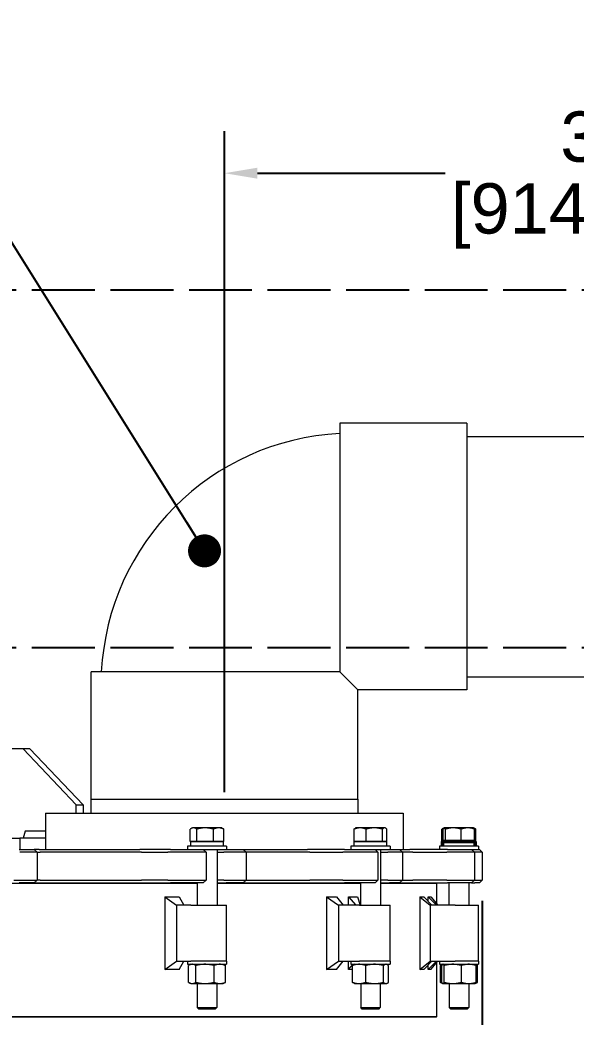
# Model space of a CAD drawing. Header units: inches. Extents: x 19 to 503, y 7 to 322.
# Drawn here: x 109.83 to 134.71, y 124.9 to 169.51 of the extents above; entities that cross this region are included whole.
import ezdxf

# ---------------------------------------------------------------- set-up
doc = ezdxf.new("R2010")
doc.units = ezdxf.units.IN
doc.header["$LTSCALE"] = 15
doc.header["$MEASUREMENT"] = 0
doc.linetypes.add('DASHED_SPACE', pattern=[0.2067, 0.1654, -0.0413])
for name, color, linetype, lineweight in [('Dimension (ANSI)', 7, 'Continuous', 25), ('Sketch Geometry (ANSI)', 7, 'Continuous', 25), ('Symbol (ANSI)', 7, 'Continuous', 25), ('Visible (ANSI)', 7, 'Continuous', 50)]:
    doc.layers.add(name, color=color, linetype=linetype, lineweight=lineweight)
doc.styles.add('MEMCOR Medium', font='arial.ttf')
doc.dimstyles.new('Default (ANSI)', dxfattribs={"dimscale": 15, "dimtxt": 0.15, "dimasz": 0.098425, "dimexe": 0.125, "dimexo": 0.0625, "dimgap": 0.031496, "dimtad": 0, "dimtih": 1, "dimtoh": 1, "dimdec": 4, "dimrnd": 1e-08, "dimzin": 3, "dimdsep": 46, "dimlunit": 5, "dimtxsty": 'MEMCOR Medium', "dimcen": 0.09, "dimdle": 0.393701, "dimclrd": 256, "dimclre": 256, "dimclrt": 256, "dimadec": 0, "dimazin": 1, "dimtfac": 0.8, "dimtofl": 0, "dimtmove": 0, "dimatfit": 3, "dimfxl": 1, "dimfrac": 1, "dimtolj": 1, "dimtzin": 4, "dimlwd": -1, "dimlwe": -1, "dimarcsym": 0})
doc.dimstyles.new('Default (ANSI)$7', dxfattribs={"dimscale": 15, "dimtxt": 0.15, "dimasz": 0.098425, "dimexe": 0.125, "dimexo": 0.0625, "dimgap": 0.031496, "dimtad": 0, "dimtih": 1, "dimtoh": 1, "dimdec": 4, "dimrnd": 1e-08, "dimzin": 3, "dimdsep": 46, "dimlunit": 5, "dimtxsty": 'MEMCOR Medium', "dimcen": 0.09, "dimdle": 0.393701, "dimclrd": 256, "dimclre": 256, "dimclrt": 256, "dimadec": 0, "dimazin": 1, "dimtfac": 0.8, "dimtofl": 0, "dimtmove": 0, "dimatfit": 3, "dimfxl": 1, "dimfrac": 1, "dimtolj": 1, "dimtzin": 4, "dimlwd": -1, "dimlwe": -1, "dimarcsym": 0})

# ---------------------------------------------------------------- blocks, each defined once
blk = doc.blocks.new('*D19')
at = {"layer": 'Defpoints', "color": 0, "transparency": 16777216}
for p in [(76.442, 131.031), (130.511, 131.031), (130.511, 122.723)]:
    blk.add_point(p, dxfattribs=at)
at = {"layer": 'Dimension (ANSI)', "transparency": 16777216}
for p, q in [((76.442, 130.093), (76.442, 120.848)), ((130.511, 130.093), (130.511, 120.848)), ((76.442, 122.723), (68.227, 122.723)), ((129.035, 122.723), (77.918, 122.723))]:
    blk.add_line(p, q, dxfattribs=at)
for points in [[(77.918, 122.969), (77.918, 122.477), (76.442, 122.723)], [(129.035, 122.969), (129.035, 122.477), (130.511, 122.723)]]:
    blk.add_solid(points, dxfattribs=at)
at = {"layer": 'Dimension (ANSI)', "transparency": 16777216, "char_height": 2.25, "attachment_point": 5, "style": 'MEMCOR Medium'}
for s, insert in [('\\A1; 54{\\H0.8x;\\S1#16;} in', (59.228, 125.038)), ('\\A1;[1373.4 mm]', (59.228, 120.809))]:
    blk.add_mtext(s, dxfattribs=dict(at, insert=insert))
blk = doc.blocks.new('*D21')
at = {"layer": 'Defpoints', "color": 0, "transparency": 16777216}
for p in [(154.977, 162.65), (154.977, 153.501), (118.976, 134.026)]:
    blk.add_point(p, dxfattribs=at)
at = {"layer": 'Dimension (ANSI)', "transparency": 16777216}
for p, q in [((118.976, 134.963), (118.976, 164.525)), ((154.977, 154.438), (154.977, 164.525)), ((120.453, 162.65), (128.852, 162.65)), ((153.5, 162.65), (145.101, 162.65))]:
    blk.add_line(p, q, dxfattribs=at)
for points in [[(120.453, 162.896), (120.453, 162.404), (118.976, 162.65)], [(153.5, 162.896), (153.5, 162.404), (154.977, 162.65)]]:
    blk.add_solid(points, dxfattribs=at)
at = {"layer": 'Dimension (ANSI)', "transparency": 16777216, "char_height": 2.25, "attachment_point": 5, "style": 'MEMCOR Medium'}
for s, insert in [('\\A1; 36 in', (136.977, 164.272)), ('\\A1;[914.4 mm]', (136.977, 160.736))]:
    blk.add_mtext(s, dxfattribs=dict(at, insert=insert))

msp = doc.modelspace()

# ---------------------------------------------------------------- linework, layer by layer
at = {"layer": 'Sketch Geometry (ANSI)', "linetype": 'DASHED_SPACE', "ltscale": 1.133667}
for p, q in [((137.78205, 157.41594), (25.30415, 157.41594)), ((137.78205, 141.41594), (25.30415, 141.41594))]:
    msp.add_line(p, q, dxfattribs=at)
at = {"layer": 'Visible (ANSI)', "linetype": 'Continuous', "lineweight": 18}
for p, q in [((124.13341, 151.46894), (124.13341, 140.34394)), ((129.82641, 151.46894), (124.13341, 151.46894)), ((129.82641, 151.46894), (129.82641, 139.53294)), ((129.82641, 150.87594), (149.28916, 150.87594)), ((124.13341, 140.34394), (113.00841, 140.34394)), ((113.00841, 134.65094), (113.00841, 140.34394)), ((124.13341, 140.34394), (124.94441, 139.53294)), ((129.82641, 140.12594), (149.28916, 140.12594)), ((129.82641, 139.53294), (124.94441, 139.53294)), ((124.94441, 134.65094), (124.94441, 139.53294)), ((109.96824, 136.90094), (108.24895, 136.90094)), ((110.27726, 136.90094), (109.96824, 136.90094)), ((109.96824, 136.90094), (112.34588, 134.40094)), ((112.6549, 134.40094), (110.27726, 136.90094)), ((112.34588, 134.40094), (112.6549, 134.40094)), ((112.34588, 134.02594), (112.34588, 134.40094)), ((112.6549, 134.40094), (112.6549, 134.02594)), ((113.00741, 134.65094), (124.94541, 134.65094)), ((113.00741, 134.65094), (113.00741, 134.02594)), ((124.94541, 134.65094), (124.94541, 134.02594)), ((110.97641, 134.02594), (126.97641, 134.02594)), ((110.97641, 134.02594), (110.97641, 132.40094)), ((126.97641, 134.02594), (126.97641, 132.40094)), ((110.06335, 133.21344), (109.96678, 132.90094)), ((110.97641, 133.21344), (110.06335, 133.21344)), ((117.44869, 132.76057), (117.44869, 133.30598)), ((117.5437, 133.36457), (117.48965, 133.33336)), ((117.59363, 133.36457), (117.5437, 133.36457)), ((118.11407, 133.36457), (117.59363, 133.36457)), ((117.73857, 132.76057), (117.73857, 133.30598)), ((118.72014, 133.36457), (118.11407, 133.36457)), ((118.48957, 132.76057), (118.48957, 133.30598)), ((118.8557, 133.36457), (118.72014, 133.36457)), ((118.8557, 133.36457), (118.90975, 133.33336)), ((118.9507, 132.76057), (118.9507, 133.30598)), ((124.77969, 132.76057), (124.77969, 133.30598)), ((124.85537, 133.36457), (124.83223, 133.35121)), ((125.0475, 133.36457), (124.85537, 133.36457)), ((125.68115, 133.36457), (125.0475, 133.36457)), ((125.31532, 132.76057), (125.31532, 133.30598)), ((126.14501, 133.36457), (125.68115, 133.36457)), ((126.04699, 132.76057), (126.04699, 133.30598)), ((126.16737, 133.36457), (126.14501, 133.36457)), ((126.16737, 133.36457), (126.19051, 133.35121)), ((126.24304, 132.76057), (126.24304, 133.30598)), ((128.80675, 133.3613), (128.71093, 133.30598)), ((128.71093, 132.76057), (128.71093, 133.30598)), ((128.76859, 132.76057), (128.76859, 133.30598)), ((128.81241, 133.36457), (128.80675, 133.3613)), ((128.81803, 133.36457), (128.81241, 133.36457)), ((129.21737, 133.36457), (128.81803, 133.36457)), ((128.86746, 132.76057), (128.86746, 133.30598)), ((129.86776, 133.36457), (129.21737, 133.36457)), ((129.56729, 132.76057), (129.56729, 133.30598)), ((130.12441, 133.36457), (129.86776, 133.36457)), ((130.12441, 133.36457), (130.13007, 133.3613)), ((130.13007, 133.3613), (130.2259, 133.30598)), ((130.16824, 132.76057), (130.16824, 133.30598)), ((130.2259, 132.76057), (130.2259, 133.30598)), ((109.30254, 132.90094), (109.83159, 132.90094)), ((110.97641, 132.90094), (109.83159, 132.90094)), ((109.83159, 132.90094), (109.83159, 132.40094)), ((119.0747, 132.54156), (117.3247, 132.54156)), ((117.3247, 132.54156), (117.3247, 132.40094)), ((117.59363, 132.76057), (117.44869, 132.76057)), ((117.4702, 132.76056), (118.9292, 132.76056)), ((117.4702, 132.54156), (117.4702, 132.76056)), ((117.5437, 132.76057), (117.5437, 132.76056)), ((117.73857, 132.76057), (117.59363, 132.76057)), ((118.11407, 132.76057), (117.73857, 132.76057)), ((118.48957, 132.76057), (118.11407, 132.76057)), ((118.72014, 132.76057), (118.48957, 132.76057)), ((118.9507, 132.76057), (118.72014, 132.76057)), ((118.8557, 132.76057), (118.8557, 132.76056)), ((118.9292, 132.54156), (118.9292, 132.76056)), ((119.0747, 132.54156), (119.0747, 132.40094)), ((126.38637, 132.54156), (124.63637, 132.54156)), ((124.63637, 132.54156), (124.63637, 132.40094)), ((125.0475, 132.76057), (124.77969, 132.76057)), ((124.78187, 132.76056), (126.24087, 132.76056)), ((124.78187, 132.54156), (124.78187, 132.76056)), ((124.85537, 132.76057), (124.85537, 132.76056)), ((125.31532, 132.76057), (125.0475, 132.76057)), ((125.68115, 132.76057), (125.31532, 132.76057)), ((126.04699, 132.76057), (125.68115, 132.76057)), ((126.14501, 132.76057), (126.04699, 132.76057)), ((126.24304, 132.76057), (126.14501, 132.76057)), ((126.16737, 132.76057), (126.16737, 132.76056)), ((126.24087, 132.54156), (126.24087, 132.76056)), ((126.38637, 132.54156), (126.38637, 132.40094)), ((130.34341, 132.54156), (128.59341, 132.54156)), ((128.59341, 132.54156), (128.59341, 132.40094)), ((128.76859, 132.76057), (128.71093, 132.76057)), ((128.81803, 132.76057), (128.76859, 132.76057)), ((128.81241, 132.76057), (128.81241, 132.76056)), ((128.86746, 132.76057), (128.81803, 132.76057)), ((129.21737, 132.76057), (128.86746, 132.76057)), ((129.56729, 132.76057), (129.21737, 132.76057)), ((129.86776, 132.76057), (129.56729, 132.76057)), ((130.16824, 132.76057), (129.86776, 132.76057)), ((130.12441, 132.76057), (130.12441, 132.76056)), ((130.2259, 132.76057), (130.16824, 132.76057)), ((130.34341, 132.54156), (130.34341, 132.40094)), ((109.79902, 132.40094), (110.46705, 132.40094)), ((110.59705, 132.27094), (109.8292, 132.27094)), ((110.69631, 132.40094), (110.46705, 132.40094)), ((110.46705, 132.40094), (110.59705, 132.27094)), ((110.59705, 132.27094), (110.73405, 132.27094)), ((110.59705, 132.27094), (110.59705, 131.03094)), ((110.69631, 132.40094), (115.19956, 132.40094)), ((115.26084, 132.27094), (110.73405, 132.27094)), ((116.02035, 132.40094), (115.19956, 132.40094)), ((115.26084, 132.27094), (115.91226, 132.27094)), ((115.91226, 132.27094), (116.45054, 132.27094)), ((116.55863, 132.40094), (116.02035, 132.40094)), ((117.80564, 132.27094), (116.45054, 132.27094)), ((116.55863, 132.40094), (117.73757, 132.40094)), ((117.73757, 132.40094), (117.97521, 132.40094)), ((118.04442, 132.27094), (117.80564, 132.27094)), ((117.97521, 132.40094), (118.03133, 132.40094)), ((118.03133, 132.40094), (118.16133, 132.27094)), ((118.03133, 132.40094), (119.06089, 132.40094)), ((118.16133, 132.27094), (118.04442, 132.27094)), ((118.16133, 132.27094), (118.16133, 131.03094)), ((118.6472, 132.40094), (118.6472, 129.90094)), ((118.6472, 132.27094), (118.95066, 132.27094)), ((119.30312, 132.27094), (118.95066, 132.27094)), ((119.06089, 132.40094), (119.22793, 132.40094)), ((119.22793, 132.40094), (119.45538, 132.40094)), ((119.53165, 132.27094), (119.30312, 132.27094)), ((119.45538, 132.40094), (119.81495, 132.40094)), ((119.94495, 132.27094), (119.53165, 132.27094)), ((119.81495, 132.40094), (122.70083, 132.40094)), ((119.81495, 132.40094), (119.94495, 132.27094)), ((122.80132, 132.27094), (119.94495, 132.27094)), ((119.94495, 132.27094), (119.94495, 131.03094)), ((123.53782, 132.40094), (122.70083, 132.40094)), ((122.80132, 132.27094), (123.4656, 132.27094)), ((123.4656, 132.27094), (124.27119, 132.27094)), ((124.34341, 132.40094), (123.53782, 132.40094)), ((125.63656, 132.27094), (124.27119, 132.27094)), ((124.34341, 132.40094), (125.53128, 132.40094)), ((125.53128, 132.40094), (125.6943, 132.40094)), ((125.80035, 132.27094), (125.63656, 132.27094)), ((125.6943, 132.40094), (125.7164, 132.40094)), ((125.7164, 132.40094), (125.8464, 132.27094)), ((125.7164, 132.40094), (126.38637, 132.40094)), ((125.8464, 132.27094), (125.80035, 132.27094)), ((125.8464, 132.27094), (125.8464, 131.03094)), ((125.95887, 132.40094), (125.95887, 129.90094)), ((125.95887, 132.27094), (126.29086, 132.27094)), ((126.64139, 132.27094), (126.29086, 132.27094)), ((126.38637, 132.40094), (126.53134, 132.40094)), ((126.53134, 132.40094), (126.67909, 132.40094)), ((126.78984, 132.27094), (126.64139, 132.27094)), ((126.67909, 132.40094), (126.8079, 132.40094)), ((126.9379, 132.27094), (126.78984, 132.27094)), ((126.8079, 132.40094), (127.27535, 132.40094)), ((126.8079, 132.40094), (126.9379, 132.27094)), ((127.39975, 132.27094), (126.9379, 132.27094)), ((126.9379, 132.27094), (126.9379, 131.03094)), ((128.00113, 132.40094), (127.27535, 132.40094)), ((127.39975, 132.27094), (127.97577, 132.27094)), ((127.97577, 132.27094), (128.92602, 132.27094)), ((128.95138, 132.40094), (128.00113, 132.40094)), ((130.09379, 132.27094), (128.92602, 132.27094)), ((128.95138, 132.40094), (129.96734, 132.40094)), ((129.96734, 132.40094), (130.03091, 132.40094)), ((130.03091, 132.40094), (130.03391, 132.40094)), ((130.03391, 132.40094), (130.16391, 132.27094)), ((130.03391, 132.40094), (130.34341, 132.40094)), ((130.15766, 132.27094), (130.09379, 132.27094)), ((130.16391, 132.27094), (130.15766, 132.27094)), ((130.45299, 132.27094), (130.16391, 132.27094)), ((130.16391, 132.27094), (130.16391, 131.03094)), ((130.34341, 132.40094), (130.3704, 132.40094)), ((130.3704, 132.40094), (130.38129, 132.40094)), ((130.38129, 132.40094), (130.51129, 132.27094)), ((130.49877, 132.27094), (130.45299, 132.27094)), ((130.51129, 132.27094), (130.49877, 132.27094)), ((130.51129, 132.27094), (130.51129, 131.03094)), ((117.7522, 130.86969), (109.09404, 130.86969)), ((109.55538, 131.03094), (109.8292, 131.03094)), ((110.46705, 130.90094), (109.79902, 130.90094)), ((109.8292, 131.03094), (110.59705, 131.03094)), ((110.46705, 130.90094), (110.59705, 131.03094)), ((110.46705, 130.90094), (115.5428, 130.90094)), ((110.73405, 131.03094), (110.59705, 131.03094)), ((110.73405, 131.03094), (115.26084, 131.03094)), ((115.91226, 131.03094), (115.26084, 131.03094)), ((115.5428, 130.90094), (116.02035, 130.90094)), ((116.45054, 131.03094), (115.91226, 131.03094)), ((116.02035, 130.90094), (116.55863, 130.90094)), ((116.45054, 131.03094), (117.80564, 131.03094)), ((117.73757, 130.90094), (116.55863, 130.90094)), ((117.97521, 130.90094), (117.73757, 130.90094)), ((117.7522, 130.90094), (117.7522, 129.90094)), ((117.80564, 131.03094), (118.04442, 131.03094)), ((118.03133, 130.90094), (117.97521, 130.90094)), ((118.03133, 130.90094), (118.16133, 131.03094)), ((118.04442, 131.03094), (118.16133, 131.03094)), ((118.95066, 131.03094), (118.6472, 131.03094)), ((118.6472, 130.90094), (119.05876, 130.90094)), ((125.06387, 130.86969), (118.6472, 130.86969)), ((118.95066, 131.03094), (119.30312, 131.03094)), ((119.22793, 130.90094), (119.05876, 130.90094)), ((119.45538, 130.90094), (119.22793, 130.90094)), ((119.30312, 131.03094), (119.53165, 131.03094)), ((119.81495, 130.90094), (119.45538, 130.90094)), ((119.53165, 131.03094), (119.94495, 131.03094)), ((119.81495, 130.90094), (119.94495, 131.03094)), ((119.81495, 130.90094), (122.99013, 130.90094)), ((119.94495, 131.03094), (122.80132, 131.03094)), ((123.4656, 131.03094), (122.80132, 131.03094)), ((122.99013, 130.90094), (123.53782, 130.90094)), ((124.27119, 131.03094), (123.4656, 131.03094)), ((123.53782, 130.90094), (124.34341, 130.90094)), ((124.27119, 131.03094), (125.63656, 131.03094)), ((125.53128, 130.90094), (124.34341, 130.90094)), ((125.06387, 130.90094), (125.06387, 129.90094)), ((125.6943, 130.90094), (125.53128, 130.90094)), ((125.63656, 131.03094), (125.80035, 131.03094)), ((125.7164, 130.90094), (125.6943, 130.90094)), ((125.7164, 130.90094), (125.8464, 131.03094)), ((125.80035, 131.03094), (125.8464, 131.03094)), ((126.29086, 131.03094), (125.95887, 131.03094)), ((125.95887, 130.90094), (126.36309, 130.90094)), ((128.47762, 130.86969), (125.95887, 130.86969)), ((126.29086, 131.03094), (126.64139, 131.03094)), ((126.53134, 130.90094), (126.36309, 130.90094)), ((126.67909, 130.90094), (126.53134, 130.90094)), ((126.64139, 131.03094), (126.78984, 131.03094)), ((126.8079, 130.90094), (126.67909, 130.90094)), ((126.78984, 131.03094), (126.9379, 131.03094)), ((126.8079, 130.90094), (126.9379, 131.03094)), ((126.8079, 130.90094), (127.46667, 130.90094)), ((126.9379, 131.03094), (127.39975, 131.03094)), ((127.97577, 131.03094), (127.39975, 131.03094)), ((127.46667, 130.90094), (128.00113, 130.90094)), ((128.92602, 131.03094), (127.97577, 131.03094)), ((128.00113, 130.90094), (128.95138, 130.90094)), ((128.47762, 129.9531), (128.47762, 130.86969)), ((128.92602, 131.03094), (130.09379, 131.03094)), ((129.96734, 130.90094), (128.95138, 130.90094)), ((129.02091, 130.90094), (129.02091, 129.90094)), ((129.91591, 130.90094), (129.91591, 129.90094)), ((130.03091, 130.90094), (129.96734, 130.90094)), ((130.03391, 130.90094), (130.03091, 130.90094)), ((130.03391, 130.90094), (130.16391, 131.03094)), ((130.03391, 130.90094), (130.18313, 130.90094)), ((130.09379, 131.03094), (130.15766, 131.03094)), ((130.15766, 131.03094), (130.16391, 131.03094)), ((130.16391, 131.03094), (130.45299, 131.03094)), ((130.32484, 130.90094), (130.18313, 130.90094)), ((130.3704, 130.90094), (130.32484, 130.90094)), ((130.38129, 130.90094), (130.3704, 130.90094)), ((130.38129, 130.90094), (130.51129, 131.03094)), ((130.45299, 131.03094), (130.49877, 131.03094)), ((130.49877, 131.03094), (130.51129, 131.03094)), ((116.30976, 130.27579), (116.30976, 127.02609)), ((116.30976, 130.27579), (116.95405, 130.27579)), ((116.30976, 130.27579), (116.83869, 129.90094)), ((116.95405, 130.27579), (117.15614, 129.90094)), ((123.54379, 130.27579), (123.54379, 127.02609)), ((123.54379, 130.27579), (123.98645, 130.27579)), ((123.54379, 130.27579), (124.07719, 129.90094)), ((123.98645, 130.27579), (124.29398, 129.90094)), ((124.53381, 130.27579), (124.84955, 129.90094)), ((124.53381, 129.90094), (124.53381, 130.27579)), ((124.53381, 130.27579), (124.93255, 130.27579)), ((124.93255, 130.27579), (125.04944, 129.90094)), ((127.72274, 130.27579), (127.72274, 127.02609)), ((127.72274, 130.27579), (127.89637, 130.27579)), ((127.72274, 130.27579), (128.1794, 129.90094)), ((127.89637, 130.27579), (128.26253, 129.90094)), ((128.08858, 130.27579), (128.45762, 129.90094)), ((128.08858, 130.07902), (128.08858, 130.27579)), ((128.08858, 130.27579), (128.21041, 130.27579)), ((128.21041, 130.27579), (128.52081, 129.90094)), ((117.47216, 129.90094), (116.83869, 129.90094)), ((116.83869, 129.90094), (116.83869, 127.40094)), ((117.47216, 129.90094), (119.0747, 129.90094)), ((119.0747, 127.40094), (119.0747, 129.90094)), ((125.02524, 129.90094), (124.07719, 129.90094)), ((124.07719, 129.90094), (124.07719, 127.40094)), ((125.02524, 129.90094), (126.38637, 129.90094)), ((126.38637, 127.40094), (126.38637, 129.90094)), ((129.29771, 129.90094), (128.1794, 129.90094)), ((128.1794, 129.90094), (128.1794, 127.40094)), ((129.29771, 129.90094), (130.34341, 129.90094)), ((130.34341, 127.40094), (130.34341, 129.90094)), ((116.30976, 127.02609), (116.83869, 127.40094)), ((116.83869, 127.40094), (117.47216, 127.40094)), ((116.95405, 127.02609), (117.15614, 127.40094)), ((117.3247, 127.40094), (117.3247, 127.26031)), ((117.3247, 127.26031), (119.0747, 127.26031)), ((117.37657, 126.45318), (117.37657, 127.20845)), ((117.4807, 127.26031), (117.42146, 127.23269)), ((119.0747, 127.40094), (117.47216, 127.40094)), ((119.0747, 127.40094), (117.47216, 127.40094)), ((117.69428, 126.45318), (117.69428, 127.20845)), ((118.51741, 126.45318), (118.51741, 127.20845)), ((118.9187, 127.26031), (118.97794, 127.23269)), ((119.02282, 126.45318), (119.02282, 127.20845)), ((119.0747, 127.40094), (119.0747, 127.26031)), ((123.54379, 127.02609), (124.07719, 127.40094)), ((123.98645, 127.02609), (124.29398, 127.40094)), ((124.07719, 127.40094), (125.02524, 127.40094)), ((124.53381, 127.02609), (124.53381, 127.40094)), ((124.53381, 127.02609), (124.7311, 127.26031)), ((124.63637, 127.40094), (124.63637, 127.26031)), ((124.63637, 127.26031), (126.38637, 127.26031)), ((124.70943, 126.45318), (124.70943, 127.20845)), ((124.79237, 127.26031), (124.767, 127.24849)), ((126.38637, 127.40094), (125.02524, 127.40094)), ((126.38637, 127.40094), (125.02524, 127.40094)), ((125.29649, 126.45318), (125.29649, 127.20845)), ((126.09843, 126.45318), (126.09843, 127.20845)), ((126.23037, 127.26031), (126.25573, 127.24849)), ((126.31331, 126.45318), (126.31331, 127.20845)), ((126.38637, 127.40094), (126.38637, 127.26031)), ((127.72274, 127.02609), (128.1794, 127.40094)), ((127.89637, 127.02609), (128.26253, 127.40094)), ((128.08858, 127.02609), (128.45762, 127.40094)), ((128.08858, 127.02609), (128.08858, 127.22286)), ((128.1794, 127.40094), (129.29771, 127.40094)), ((128.21041, 127.02609), (128.52081, 127.40094)), ((128.47762, 124.93219), (128.47762, 127.34878)), ((128.59341, 127.40094), (128.59341, 127.26031)), ((128.59341, 127.26031), (130.34341, 127.26031)), ((128.74321, 127.25742), (128.63818, 127.20845)), ((128.63818, 126.45318), (128.63818, 127.20845)), ((128.70138, 126.45318), (128.70138, 127.20845)), ((128.74941, 127.26031), (128.74321, 127.25742)), ((128.80975, 126.45318), (128.80975, 127.20845)), ((130.34341, 127.40094), (129.29771, 127.40094)), ((130.34341, 127.40094), (129.29771, 127.40094)), ((129.57678, 126.45318), (129.57678, 127.20845)), ((130.18741, 127.26031), (130.19362, 127.25742)), ((130.19362, 127.25742), (130.29864, 127.20845)), ((130.23545, 126.45318), (130.23545, 127.20845)), ((130.29864, 126.45318), (130.29864, 127.20845)), ((130.34341, 127.40094), (130.34341, 127.26031)), ((116.95405, 127.02609), (116.30976, 127.02609)), ((123.98645, 127.02609), (123.54379, 127.02609)), ((124.70943, 127.02609), (124.53381, 127.02609)), ((127.89637, 127.02609), (127.72274, 127.02609)), ((128.21041, 127.02609), (128.08858, 127.02609)), ((117.4807, 126.40131), (117.42146, 126.42894)), ((117.4807, 126.40131), (117.53543, 126.40131)), ((117.53543, 126.40131), (118.10585, 126.40131)), ((117.7622, 126.40131), (117.7622, 125.32668)), ((118.10585, 126.40131), (118.77012, 126.40131)), ((118.6372, 126.40131), (118.6372, 125.32668)), ((118.77012, 126.40131), (118.9187, 126.40131)), ((118.9187, 126.40131), (118.97794, 126.42894)), ((124.79237, 126.40131), (124.767, 126.41314)), ((124.79237, 126.40131), (125.00296, 126.40131)), ((125.00296, 126.40131), (125.69746, 126.40131)), ((125.07387, 126.40131), (125.07387, 125.32668)), ((125.69746, 126.40131), (126.20587, 126.40131)), ((125.94887, 126.40131), (125.94887, 125.32668)), ((126.20587, 126.40131), (126.23037, 126.40131)), ((126.23037, 126.40131), (126.25573, 126.41314)), ((128.74321, 126.40421), (128.63818, 126.45318)), ((128.74941, 126.40131), (128.74321, 126.40421)), ((128.74941, 126.40131), (128.75557, 126.40131)), ((128.75557, 126.40131), (129.19326, 126.40131)), ((129.03091, 126.40131), (129.03091, 125.32668)), ((129.19326, 126.40131), (129.90611, 126.40131)), ((129.90591, 126.40131), (129.90591, 125.32668)), ((129.90611, 126.40131), (130.18741, 126.40131)), ((130.18741, 126.40131), (130.19362, 126.40421)), ((130.19362, 126.40421), (130.29864, 126.45318)), ((78.47519, 124.93219), (128.47762, 124.93219)), ((128.44634, 124.90094), (78.50644, 124.90094)), ((117.7622, 125.32668), (118.6372, 125.32668)), ((117.83036, 125.26056), (117.7622, 125.32668)), ((118.56904, 125.26056), (117.83036, 125.26056)), ((118.56904, 125.26056), (118.6372, 125.32668)), ((125.07387, 125.32668), (125.94887, 125.32668)), ((125.14203, 125.26056), (125.07387, 125.32668)), ((125.88071, 125.26056), (125.14203, 125.26056)), ((125.88071, 125.26056), (125.94887, 125.32668)), ((129.03091, 125.32668), (129.90591, 125.32668)), ((129.09908, 125.26056), (129.03091, 125.32668)), ((129.83775, 125.26056), (129.09908, 125.26056)), ((129.83775, 125.26056), (129.90591, 125.32668))]:
    msp.add_line(p, q, dxfattribs=at)
at = {"layer": 'Visible (ANSI)'}
for p, q in [((128.73891, 132.76056), (130.19791, 132.76056)), ((128.73891, 132.54156), (128.73891, 132.76056)), ((130.19791, 132.54156), (130.19791, 132.76056))]:
    msp.add_line(p, q, dxfattribs=at)
at = {"layer": 'Visible (ANSI)', "linetype": 'Continuous', "lineweight": 18}
msp.add_arc((124.72641, 139.75094), 11.272, 93.015622, 176.984378, dxfattribs=at)
for points, weights in [([(117.59363, 133.36457), (117.52637, 133.36457), (117.44869, 133.30598)], [1, 1.0379548493, 1]), ([(117.73857, 133.30598), (117.6609, 133.36457), (117.59363, 133.36457)], [1, 1.0379548493, 1]), ([(118.11407, 133.36457), (117.9398, 133.36457), (117.73857, 133.30598)], [1, 1.0379548493, 1]), ([(118.48957, 133.30598), (118.28834, 133.36457), (118.11407, 133.36457)], [1, 1.0379548493, 1]), ([(118.72014, 133.36457), (118.61313, 133.36457), (118.48957, 133.30598)], [1, 1.0379548493, 1]), ([(118.9507, 133.30598), (118.82714, 133.36457), (118.72014, 133.36457)], [1, 1.0379548493, 1]), ([(118.90975, 133.33336), (118.92956, 133.32192), (118.9507, 133.30598)], [1.01477953359, 1.01005189042, 1]), ([(125.0475, 133.36457), (124.92321, 133.36457), (124.77969, 133.30598)], [1, 1.0379548493, 1]), ([(124.77969, 133.30598), (124.80739, 133.33687), (124.83223, 133.35121)], [1, 1.01965956375, 1.01895290532]), ([(125.31532, 133.30598), (125.1718, 133.36457), (125.0475, 133.36457)], [1, 1.0379548493, 1]), ([(125.68115, 133.36457), (125.51137, 133.36457), (125.31532, 133.30598)], [1, 1.0379548493, 1]), ([(126.04699, 133.30598), (125.85094, 133.36457), (125.68115, 133.36457)], [1, 1.0379548493, 1]), ([(126.14501, 133.36457), (126.09952, 133.36457), (126.04699, 133.30598)], [1, 1.0379548493, 1]), ([(126.24304, 133.30598), (126.19051, 133.36457), (126.14501, 133.36457)], [1, 1.0379548493, 1]), ([(128.78896, 133.34334), (128.75169, 133.32951), (128.71093, 133.30598)], [1.01810318657, 1.01490424563, 1]), ([(128.81803, 133.36457), (128.79508, 133.36457), (128.76859, 133.30598)], [1, 1.0379548493, 1]), ([(128.86746, 133.30598), (128.84097, 133.36457), (128.81803, 133.36457)], [1, 1.0379548493, 1]), ([(129.21737, 133.36457), (129.05498, 133.36457), (128.86746, 133.30598)], [1, 1.0379548493, 1]), ([(129.56729, 133.30598), (129.37977, 133.36457), (129.21737, 133.36457)], [1, 1.0379548493, 1]), ([(129.86776, 133.36457), (129.72831, 133.36457), (129.56729, 133.30598)], [1, 1.0379548493, 1]), ([(130.16824, 133.30598), (130.00721, 133.36457), (129.86776, 133.36457)], [1, 1.0379548493, 1]), ([(130.13007, 133.3613), (130.14787, 133.35103), (130.16824, 133.30598)], [1.01375847525, 1.02892942038, 1]), ([(130.2259, 133.30598), (130.18514, 133.32951), (130.14787, 133.34334)], [1, 1.01490424563, 1.01810318657]), ([(117.53543, 127.26031), (117.4617, 127.26031), (117.37657, 127.20845)], [1, 1.0379548493, 1]), ([(117.69428, 127.20845), (117.60915, 127.26031), (117.53543, 127.26031)], [1, 1.0379548493, 1]), ([(118.10585, 127.26031), (117.91484, 127.26031), (117.69428, 127.20845)], [1, 1.0379548493, 1]), ([(118.51741, 127.20845), (118.29686, 127.26031), (118.10585, 127.26031)], [1, 1.0379548493, 1]), ([(118.77012, 127.26031), (118.65284, 127.26031), (118.51741, 127.20845)], [1, 1.0379548493, 1]), ([(119.02282, 127.20845), (118.8874, 127.26031), (118.77012, 127.26031)], [1, 1.0379548493, 1]), ([(118.97794, 127.23269), (118.99965, 127.22256), (119.02282, 127.20845)], [1.01477953359, 1.01005189042, 1]), ([(125.00296, 127.26031), (124.86673, 127.26031), (124.70943, 127.20845)], [1, 1.0379548493, 1]), ([(124.70943, 127.20845), (124.73978, 127.2358), (124.767, 127.24849)], [1, 1.01965956375, 1.01895290532]), ([(125.29649, 127.20845), (125.13918, 127.26031), (125.00296, 127.26031)], [1, 1.0379548493, 1]), ([(125.69746, 127.26031), (125.51137, 127.26031), (125.29649, 127.20845)], [1, 1.0379548493, 1]), ([(126.09843, 127.20845), (125.88355, 127.26031), (125.69746, 127.26031)], [1, 1.0379548493, 1]), ([(126.20587, 127.26031), (126.156, 127.26031), (126.09843, 127.20845)], [1, 1.0379548493, 1]), ([(126.31331, 127.20845), (126.25573, 127.26031), (126.20587, 127.26031)], [1, 1.0379548493, 1]), ([(128.72371, 127.24152), (128.68285, 127.22928), (128.63818, 127.20845)], [1.01810318657, 1.01490424563, 1]), ([(128.75557, 127.26031), (128.73042, 127.26031), (128.70138, 127.20845)], [1, 1.0379548493, 1]), ([(128.80975, 127.20845), (128.78071, 127.26031), (128.75557, 127.26031)], [1, 1.0379548493, 1]), ([(129.19326, 127.26031), (129.01527, 127.26031), (128.80975, 127.20845)], [1, 1.0379548493, 1]), ([(129.57678, 127.20845), (129.37126, 127.26031), (129.19326, 127.26031)], [1, 1.0379548493, 1]), ([(129.90611, 127.26031), (129.75327, 127.26031), (129.57678, 127.20845)], [1, 1.0379548493, 1]), ([(130.23545, 127.20845), (130.05896, 127.26031), (129.90611, 127.26031)], [1, 1.0379548493, 1]), ([(130.19362, 127.25742), (130.21312, 127.24833), (130.23545, 127.20845)], [1.01375847525, 1.02892942038, 1]), ([(130.29864, 127.20845), (130.25397, 127.22928), (130.21312, 127.24152)], [1, 1.01490424563, 1.01810318657]), ([(117.37657, 126.45318), (117.4617, 126.40131), (117.53543, 126.40131)], [1, 1.0379548493, 1]), ([(117.53543, 126.40131), (117.60915, 126.40131), (117.69428, 126.45318)], [1, 1.0379548493, 1]), ([(117.69428, 126.45318), (117.91484, 126.40131), (118.10585, 126.40131)], [1, 1.0379548493, 1]), ([(118.10585, 126.40131), (118.29686, 126.40131), (118.51741, 126.45318)], [1, 1.0379548493, 1]), ([(118.51741, 126.45318), (118.65284, 126.40131), (118.77012, 126.40131)], [1, 1.0379548493, 1]), ([(118.77012, 126.40131), (118.8874, 126.40131), (119.02282, 126.45318)], [1, 1.0379548493, 1]), ([(119.02282, 126.45318), (118.99965, 126.43907), (118.97794, 126.42894)], [1, 1.01005189042, 1.01477953359]), ([(124.767, 126.41314), (124.73978, 126.42583), (124.70943, 126.45318)], [1.01895290532, 1.01965956375, 1]), ([(124.70943, 126.45318), (124.86673, 126.40131), (125.00296, 126.40131)], [1, 1.0379548493, 1]), ([(125.00296, 126.40131), (125.13918, 126.40131), (125.29649, 126.45318)], [1, 1.0379548493, 1]), ([(125.29649, 126.45318), (125.51137, 126.40131), (125.69746, 126.40131)], [1, 1.0379548493, 1]), ([(125.69746, 126.40131), (125.88355, 126.40131), (126.09843, 126.45318)], [1, 1.0379548493, 1]), ([(126.09843, 126.45318), (126.156, 126.40131), (126.20587, 126.40131)], [1, 1.0379548493, 1]), ([(126.20587, 126.40131), (126.25573, 126.40131), (126.31331, 126.45318)], [1, 1.0379548493, 1]), ([(128.63818, 126.45318), (128.68285, 126.43235), (128.72371, 126.4201)], [1, 1.01490424563, 1.01810318657]), ([(128.70138, 126.45318), (128.73042, 126.40131), (128.75557, 126.40131)], [1, 1.0379548493, 1]), ([(128.75557, 126.40131), (128.78071, 126.40131), (128.80975, 126.45318)], [1, 1.0379548493, 1]), ([(128.80975, 126.45318), (129.01527, 126.40131), (129.19326, 126.40131)], [1, 1.0379548493, 1]), ([(129.19326, 126.40131), (129.37126, 126.40131), (129.57678, 126.45318)], [1, 1.0379548493, 1]), ([(129.57678, 126.45318), (129.75327, 126.40131), (129.90611, 126.40131)], [1, 1.0379548493, 1]), ([(129.90611, 126.40131), (130.05896, 126.40131), (130.23545, 126.45318)], [1, 1.0379548493, 1]), ([(130.23545, 126.45318), (130.21312, 126.4133), (130.19362, 126.40421)], [1, 1.02892942038, 1.01375847525]), ([(130.21312, 126.4201), (130.25397, 126.43235), (130.29864, 126.45318)], [1.01810318657, 1.01490424563, 1])]:
    msp.add_rational_spline(points, weights, degree=2, dxfattribs=at)
for points in [[(128.47762, 130.86969), (128.4672, 130.8801), (128.45677, 130.89052), (128.44634, 130.90094)], [(128.44634, 124.90094), (128.45677, 124.91136), (128.4672, 124.92177), (128.47762, 124.93219)]]:
    msp.add_open_spline(points, degree=3, dxfattribs=at)

# ---------------------------------------------------------------- dimensions: what is measured, and where the dimension line sits
at = {"layer": 'Dimension (ANSI)'}
dim = msp.add_linear_dim(base=(154.9766565809, 162.6499688175), p1=(118.9764065809, 134.0259396494), p2=(154.9766565809, 153.5009396494), text=' <> in\\X[914.4 mm]', dimstyle='Default (ANSI)', override={"dimgap": 0.031496, "dimtih": 0, "dimtoh": 0, "dimdec": 4, "dimpost": '', "dimtol": 0, "dimlim": 0, "dimtp": 0, "dimtm": 0, "dimtdec": 2, "dimatfit": 1}, dxfattribs=at)
dim.commit()
dim.dimension.update_dxf_attribs({"geometry": '*D21', "text_midpoint": (136.9765315809, 162.6499688175), "dimtype": 160})
dim = msp.add_linear_dim(base=(130.51129, 122.72331), p1=(76.44152, 131.03094), p2=(130.51129, 131.03094), angle=180, text=' <> in\\X[1373.4 mm]', dimstyle='Default (ANSI)', override={"dimgap": 0.031496, "dimtih": 0, "dimtoh": 0, "dimdec": 4, "dimpost": '', "dimtol": 0, "dimlim": 0, "dimtp": 0, "dimtm": 0, "dimtdec": 2, "dimatfit": 2}, dxfattribs=at)
dim.commit()
dim.dimension.update_dxf_attribs({"geometry": '*D19', "text_midpoint": (59.2279, 122.72331), "dimtype": 160})

# ---------------------------------------------------------------- leaders
at = {"layer": 'Symbol (ANSI)', "annotation_type": 0, "has_hookline": 1, "hookline_direction": 1, "text_width": 70.15365}
msp.add_leader([(118.08797, 145.75581), (104.98952, 166.68397), (103.51314, 166.68397)], dimstyle='Default (ANSI)$7', override={"dimasz": 0.098425, "dimtad": 0, "dimldrblk": 'Dot'}, dxfattribs=at)

doc.saveas('drawing.dxf')
